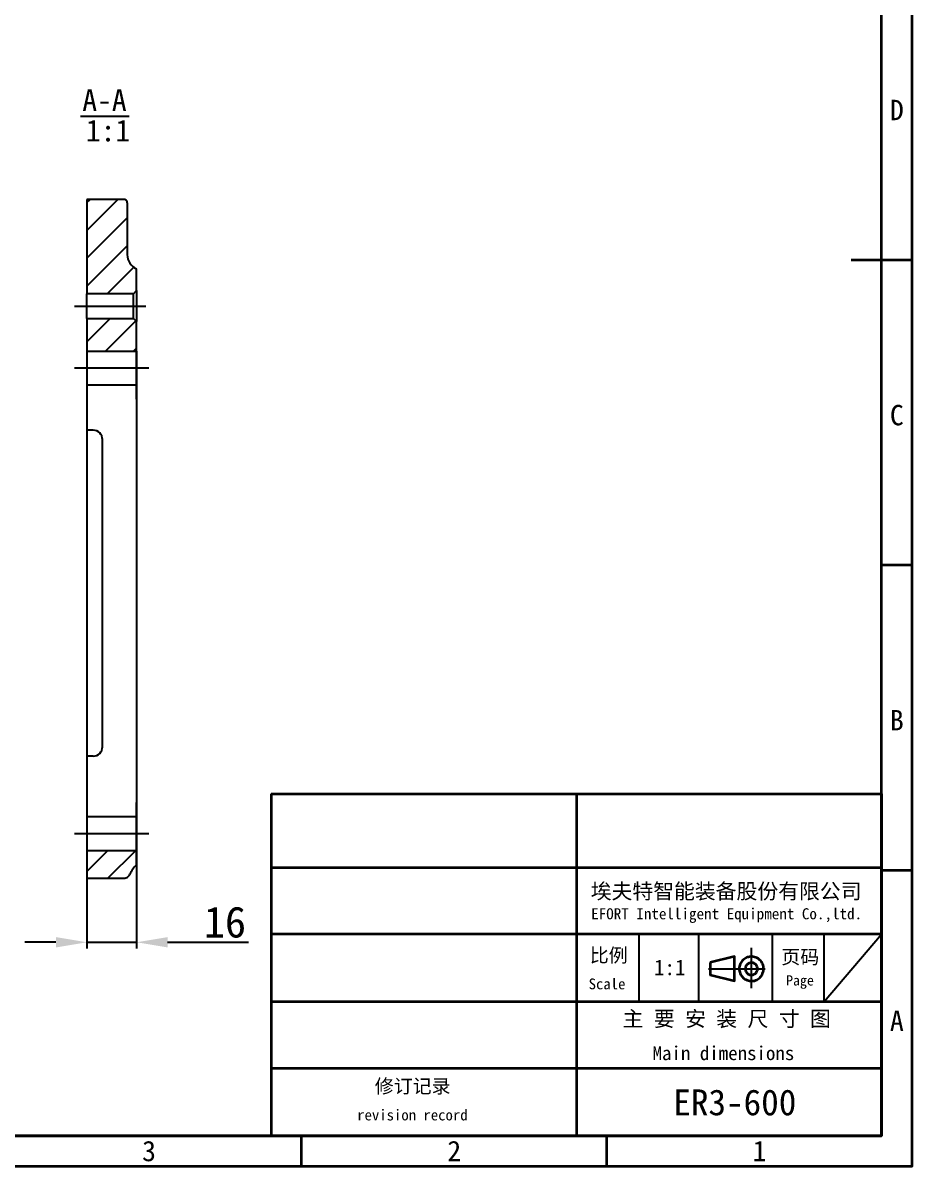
# Model space of a CAD drawing. Header units: inches. Extents: x 205 to 4949, y 179 to 2281.
# Drawn here: x 4662.1 to 4948.8, y 923.1 to 1291.5 of the extents above; entities that cross this region are included whole.
import ezdxf

# ---------------------------------------------------------------- set-up
doc = ezdxf.new("R2010")
doc.units = ezdxf.units.IN
doc.header["$MEASUREMENT"] = 0
doc.layers.add('PDF_Geomertry', color=7, linetype='Continuous')
doc.layers.add('PDF_Text', color=7, linetype='Continuous')
doc.styles.add('SLDTEXTSTYLE0', font='HYSWLONGFANGSONG.TTF')
doc.styles.get("Standard").update_dxf_attribs({"font": ''})
doc.styles.add('宋体', font='')
doc.styles.get('Standard').set_extended_font_data('SimSun')
doc.styles.get('宋体').set_extended_font_data('SimSun')
doc.dimstyles.new('ISO-25', dxfattribs={"dimtxt": 2.5, "dimasz": 2.5, "dimexe": 1.25, "dimexo": 0.625, "dimtad": 1, "dimtxsty": 'Standard', "dimcen": 2.5, "dimadec": 0, "dimazin": 0, "dimtfac": 1, "dimtmove": 0, "dimatfit": 3, "dimfxl": 1, "dimarcsym": 0})
pattern_1 = [(45, (4272.553, 275.6115), (-4.490117, 4.490117), [])]

# ---------------------------------------------------------------- blocks, each defined once
blk = doc.blocks.new('*D58')
at = {"color": 0, "lineweight": -2}
for p, q in [((4780.84, 1356.91), (4780.84, 1322.94)), ((4706.84, 1345.41), (4706.84, 1322.94)), ((4770.84, 1324.94), (4716.84, 1324.94))]:
    blk.add_line(p, q, dxfattribs=at)
at = {"color": 0}
for points in [[(4716.84, 1326.61), (4716.84, 1323.28), (4706.84, 1324.94)], [(4770.84, 1323.28), (4770.84, 1326.61), (4780.84, 1324.94)]]:
    blk.add_solid(points, dxfattribs=at)
at = {"layer": 'Defpoints', "color": 0}
for p in [(4780.84, 1356.91), (4706.84, 1345.41), (4706.84, 1324.94)]:
    blk.add_point(p, dxfattribs=at)
at = {"color": 0, "insert": (4751, 1336.47), "char_height": 40, "attachment_point": 2}
blk.add_mtext('{\\fSimSun|b1|i0|c134|p2;\\H0.25x;74}', dxfattribs=at)
blk = doc.blocks.new('*D59')
at = {"color": 0, "lineweight": -2}
for p, q in [((4785.34, 1360.95), (4785.34, 1322.94)), ((4780.84, 1351.95), (4780.84, 1322.94)), ((4770.84, 1324.94), (4760.84, 1324.94)), ((4785.34, 1324.94), (4780.84, 1324.94)), ((4795.34, 1324.94), (4828.45, 1324.94))]:
    blk.add_line(p, q, dxfattribs=at)
at = {"color": 0}
for points in [[(4770.84, 1323.28), (4770.84, 1326.61), (4780.84, 1324.94)], [(4795.34, 1326.61), (4795.34, 1323.28), (4785.34, 1324.94)]]:
    blk.add_solid(points, dxfattribs=at)
at = {"layer": 'Defpoints', "color": 0}
for p in [(4785.34, 1360.95), (4780.84, 1351.95), (4780.84, 1324.94)]:
    blk.add_point(p, dxfattribs=at)
at = {"color": 0, "insert": (4816.9, 1336.47), "char_height": 40, "attachment_point": 2}
blk.add_mtext('{\\fSimSun|b1|i0|c134|p2;\\H0.25x;4.5}', dxfattribs=at)
blk = doc.blocks.new('*D71')
at = {"color": 0, "lineweight": -2}
for p, q in [((4698.78, 1185.76), (4698.78, 993.26)), ((4682.78, 1160.26), (4682.78, 993.26)), ((4672.78, 995.26), (4662.78, 995.26)), ((4682.78, 995.26), (4698.78, 995.26)), ((4708.78, 995.26), (4734.8, 995.26))]:
    blk.add_line(p, q, dxfattribs=at)
at = {"color": 0}
for points in [[(4672.78, 993.6), (4672.78, 996.93), (4682.78, 995.26)], [(4708.78, 996.93), (4708.78, 993.6), (4698.78, 995.26)]]:
    blk.add_solid(points, dxfattribs=at)
at = {"layer": 'Defpoints', "color": 0}
for p in [(4698.78, 1185.76), (4682.78, 1160.26), (4698.78, 995.26)]:
    blk.add_point(p, dxfattribs=at)
at = {"color": 0, "insert": (4727.26, 1006.79), "char_height": 40, "attachment_point": 2}
blk.add_mtext('{\\fSimSun|b1|i0|c134|p2;\\H0.25x;16}', dxfattribs=at)

msp = doc.modelspace()

# ---------------------------------------------------------------- hatches: boundary and pattern name
h = msp.add_hatch()
h.set_pattern_fill('ANSI31', color=256, scale=1.999995, style=0)
h.set_pattern_definition(pattern_1)
edge = h.paths.add_edge_path(flags=0)
edge.add_line((4695.7752, 1216.844), (4695.7752, 1233.5916))
edge.add_spline(control_points=[(4695.7752, 1233.5916), (4695.7752, 1233.7059), (4695.7565, 1233.8216), (4695.7203, 1233.9299), (4695.6824, 1234.0435), (4695.6242, 1234.1521), (4695.55, 1234.2461), (4695.4776, 1234.3379), (4695.3879, 1234.4183), (4695.2884, 1234.4798), (4695.1923, 1234.5392), (4695.0842, 1234.5826), (4694.9735, 1234.6057), (4694.9084, 1234.6193), (4694.8416, 1234.6263), (4694.7752, 1234.6263)], knot_values=[0.00137283, 0.00137283, 0.00137283, 0.00137283, 0.00171572, 0.00171572, 0.00171572, 0.00207517, 0.00207517, 0.00207517, 0.0024263, 0.0024263, 0.0024263, 0.00276568, 0.00276568, 0.00276568, 0.00296459, 0.00296459, 0.00296459, 0.00296459], weights=[1, 1, 1, 1, 1, 1, 1, 1, 1, 1, 1, 1, 1, 1, 1, 1], degree=3, periodic=0)
edge.add_line((4694.7752, 1234.6263), (4682.7752, 1234.6263))
edge.add_line((4682.7752, 1234.6263), (4682.7752, 1204.2614))
edge.add_line((4682.7752, 1204.2614), (4697.7752, 1204.2614))
edge.add_line((4697.7752, 1204.2614), (4698.7752, 1205.2614))
edge.add_line((4698.7752, 1205.2614), (4698.7752, 1212.2614))
edge.add_arc((4700.7751, 1216.844), 5, 180, 246.421822, ccw=False)
h = msp.add_hatch()
h.set_pattern_fill('ANSI31', color=256, scale=1.999995, style=0)
h.set_pattern_definition(pattern_1)
h.paths.add_polyline_path([(4682.7752, 1196.2614), (4682.7752, 1185.7615), (4698.7752, 1185.7615), (4698.7752, 1195.2614), (4697.7752, 1196.2614)], flags=0)
h = msp.add_hatch()
h.set_pattern_fill('ANSI31', color=256, scale=1.999995, style=0)
h.set_pattern_definition(pattern_1)
edge = h.paths.add_edge_path(flags=0)
edge.add_arc((4705.7751, 1013.1205), 10, 134.427004, 156.162065, ccw=False)
edge.add_line((4698.7752, 1020.2619), (4698.7752, 1024.7619))
edge.add_line((4698.7752, 1024.7619), (4682.7752, 1024.7619))
edge.add_line((4682.7752, 1024.7619), (4682.7752, 1015.897))
edge.add_line((4682.7752, 1015.897), (4694.7351, 1015.897))
edge.add_spline(control_points=[(4694.7351, 1015.897), (4694.9607, 1015.897), (4695.1893, 1015.937), (4695.4018, 1016.0123), (4695.6142, 1016.0876), (4695.8163, 1016.2001), (4695.9931, 1016.3397), (4696.1749, 1016.4832), (4696.3347, 1016.6592), (4696.4611, 1016.8534), (4696.5249, 1016.9514), (4696.581, 1017.055), (4696.6282, 1017.162)], knot_values=[0, 0, 0, 0, 0.00067661, 0.00067661, 0.00067661, 0.00135196, 0.00135196, 0.00135196, 0.00204637, 0.00204637, 0.00204637, 0.00239367, 0.00239367, 0.00239367, 0.00239367], weights=[1, 1, 1, 1, 1, 1, 1, 1, 1, 1, 1, 1, 1], degree=3, periodic=0)

# ---------------------------------------------------------------- linework, layer by layer
for p, q in [((4680.7513, 1261.5176), (4696.4307, 1261.5176)), ((4694.7752, 1234.6263), (4682.7752, 1234.6263)), ((4682.7752, 1234.6263), (4682.7752, 1204.2614)), ((4695.7752, 1233.5916), (4695.7752, 1216.844)), ((4698.7752, 1205.2614), (4698.7752, 1212.2614)), ((4697.7752, 1204.2614), (4698.7752, 1205.2614)), ((4698.7752, 1205.2614), (4698.7752, 1195.2614)), ((4697.7752, 1204.2614), (4682.7752, 1204.2614)), ((4682.7752, 1196.2614), (4682.7752, 1204.2614)), ((4697.7752, 1196.2614), (4697.7752, 1204.2614)), ((4678.7752, 1200.2614), (4701.7751, 1200.2614)), ((4682.7752, 1196.2614), (4697.7752, 1196.2614)), ((4682.7752, 1196.2614), (4682.7752, 1185.7615)), ((4698.7752, 1195.2614), (4697.7752, 1196.2614)), ((4698.7752, 1185.7615), (4698.7752, 1195.2614)), ((4682.7752, 1185.7615), (4698.7752, 1185.7615)), ((4682.7752, 1185.7615), (4682.7752, 1174.7615)), ((4698.7752, 1174.7615), (4698.7752, 1185.7615)), ((4702.7751, 1180.2615), (4678.7752, 1180.2615)), ((4682.7752, 1174.7615), (4682.7752, 1160.2615)), ((4698.7752, 1174.7615), (4682.7752, 1174.7615)), ((4698.7752, 1170.2615), (4698.7752, 1174.7615)), ((4684.7752, 1160.2615), (4682.7752, 1160.2615)), ((4687.7752, 1058.2618), (4687.7752, 1157.2615)), ((4682.7752, 1055.2618), (4682.7752, 1035.7618)), ((4684.7752, 1055.2618), (4682.7752, 1055.2618)), ((4698.7752, 1035.7618), (4698.7752, 1040.2618)), ((4682.7752, 1035.7618), (4698.7752, 1035.7618)), ((4682.7752, 1035.7618), (4682.7752, 1024.7619)), ((4698.7752, 1024.7619), (4698.7752, 1035.7618)), ((4702.7751, 1030.2619), (4678.7752, 1030.2619)), ((4698.7752, 1024.7619), (4682.7752, 1024.7619)), ((4682.7752, 1024.7619), (4682.7752, 1015.897)), ((4698.7752, 1020.2619), (4698.7752, 1024.7619)), ((4682.7752, 1015.897), (4694.7351, 1015.897))]:
    msp.add_line(p, q)
for centre, radius, start, end in [((4700.7751, 1216.844), 5, 180, 246.421822), ((4684.7752, 1157.2615), 3, 0, 90), ((4684.7752, 1058.2618), 3, 270, 0), ((4705.7751, 1013.1205), 10, 134.427004, 156.162065)]:
    msp.add_arc(centre, radius, start, end)
for points in [[(4695.7752, 1233.5916), (4695.7752, 1233.7258), (4695.7502, 1233.858), (4695.6525, 1234.1064), (4695.5799, 1234.2209), (4695.3967, 1234.4136), (4695.2851, 1234.4922), (4695.0419, 1234.5981), (4694.9079, 1234.6263), (4694.7752, 1234.6263)], [(4694.7351, 1015.897), (4694.9376, 1015.897), (4695.1347, 1015.9276), (4695.5189, 1016.0472), (4695.7007, 1016.1352), (4696.0329, 1016.3595), (4696.1834, 1016.4964), (4696.4389, 1016.8036), (4696.5465, 1016.977), (4696.6282, 1017.162)]]:
    msp.add_open_spline(points, degree=3, knots=[0, 0, 0, 0, 0.25, 0.25, 0.5, 0.5, 0.75, 0.75, 1, 1, 1, 1])
at = {"layer": 'PDF_Geomertry', "lineweight": 35}
for points in [[(4122.4057, 923.1246), (4948.7598, 923.1246), (4948.7598, 1215.1073), (4948.7598, 1507.09), (4122.4057, 1507.09)], [(4938.9033, 932.906), (4938.9033, 1043.0672)], [(4883.6115, 988.6998), (4883.6115, 984.7457), (4891.4551, 982.8032), (4891.4551, 990.6422)], [(4584.7614, 932.906), (4938.9033, 932.906)], [(4835.5483, 932.906), (4835.5483, 932.8366)]]:
    msp.add_lwpolyline(points, close=True, dxfattribs=at)
for points in [[(4133.583, 932.906), (4938.9033, 932.906), (4938.9033, 1497.3086), (4133.583, 1497.3086), (4133.583, 932.906)], [(4948.7598, 1215.1073), (4929.1161, 1215.1073)], [(4948.7598, 1116.8086), (4938.9033, 1116.8086)], [(4742.1886, 1043.0672), (4742.1886, 987.9865), (4742.1886, 932.9753)], [(4742.1886, 1043.0672), (4938.9033, 1043.0672)], [(4840.5459, 1043.0672), (4840.5459, 932.9753)], [(4938.9033, 932.906), (4938.9033, 1043.0672)], [(4938.9033, 932.906), (4938.9033, 1043.0672)], [(4938.9033, 932.9753), (4938.9033, 1043.0672)], [(4742.1886, 1019.4116), (4938.9033, 1019.4116)], [(4948.7598, 1018.4405), (4938.9033, 1018.4405)], [(4938.9033, 997.8372), (4742.1886, 997.8372)], [(4900.7563, 987.8673), (4900.6175, 988.2142), (4900.4093, 988.5611), (4900.201, 988.9079), (4899.9928, 989.2548), (4899.7151, 989.5322), (4899.3681, 989.8097), (4899.0904, 990.0179), (4898.7433, 990.226), (4898.3269, 990.3647), (4897.9798, 990.5035), (4897.5633, 990.5728), (4897.2163, 990.6422), (4896.7998, 990.6422), (4896.3833, 990.5728), (4896.0363, 990.5035), (4895.6198, 990.4341), (4895.2727, 990.226), (4894.9257, 990.0872), (4894.5786, 989.8097), (4894.3009, 989.6016), (4894.0233, 989.3241), (4893.7457, 988.9773), (4893.5374, 988.6305), (4893.3292, 988.2836), (4893.1904, 987.9367), (4893.1209, 987.5205), (4893.0516, 987.1043), (4893.0516, 986.7574), (4893.0516, 986.3412), (4893.1209, 985.925), (4893.1904, 985.5781), (4893.3292, 985.1619), (4893.5374, 984.815), (4893.7457, 984.4682), (4893.9539, 984.1907), (4894.2316, 983.9132), (4894.5092, 983.6357), (4894.8562, 983.3582), (4895.2033, 983.2195), (4895.5504, 983.0114), (4895.9669, 982.942), (4896.3139, 982.8033), (4896.7304, 982.8033), (4897.1469, 982.8033), (4897.5633, 982.8033), (4897.9104, 982.8726), (4898.3269, 983.0114), (4898.6739, 983.1501), (4899.021, 983.3582), (4899.3681, 983.5664), (4899.6457, 983.8439), (4899.9233, 984.1213), (4900.201, 984.4682), (4900.4093, 984.7457), (4900.5481, 985.1619), (4900.6869, 985.5088), (4900.8257, 985.925), (4900.8951, 986.2718), (4900.8951, 986.6881), (4900.8951, 987.1043), (4900.8257, 987.4511), (4900.7563, 987.8673)], [(4898.8128, 987.3124), (4898.7433, 987.5205), (4898.6045, 987.798), (4898.4657, 988.0061), (4898.2575, 988.2142), (4897.9798, 988.353), (4897.7716, 988.4917), (4897.4939, 988.6305), (4897.2163, 988.6305), (4896.9386, 988.6998), (4896.661, 988.6305), (4896.3833, 988.5611), (4896.1057, 988.4917), (4895.8974, 988.353), (4895.6892, 988.2142), (4895.481, 988.0061), (4895.2727, 987.7286), (4895.1339, 987.5205), (4895.0645, 987.243), (4894.9951, 986.9656), (4894.9951, 986.6881), (4894.9951, 986.4106), (4895.0645, 986.1331), (4895.2033, 985.8556), (4895.3421, 985.6475), (4895.481, 985.4394), (4895.6892, 985.2313), (4895.8974, 985.0231), (4896.1751, 984.8844), (4896.4527, 984.815), (4896.7304, 984.7457), (4897.008, 984.7457), (4897.2857, 984.7457), (4897.5633, 984.815), (4897.7716, 984.9538), (4898.0492, 985.0925), (4898.2575, 985.2313), (4898.4657, 985.4394), (4898.6045, 985.6475), (4898.7433, 985.925), (4898.8822, 986.2024), (4898.8822, 986.4799), (4898.9516, 986.7574), (4898.8822, 987.0349), (4898.8128, 987.3124)], [(4742.1886, 976.1935), (4938.9033, 976.1935)], [(4938.9033, 954.5497), (4742.1886, 954.5497)], [(4584.7614, 932.906), (4938.9033, 932.906)], [(4584.7614, 932.906), (4938.9033, 932.906)], [(4584.7614, 932.906), (4938.9033, 932.906)], [(4684.6458, 932.9753), (4684.6458, 932.9753)], [(4684.6458, 932.906), (4684.6458, 932.906)], [(4684.6458, 932.906), (4684.6458, 932.906)], [(4684.6458, 932.906), (4684.6458, 932.906)], [(4684.6458, 932.906), (4684.6458, 932.906)], [(4708.3154, 932.9753), (4708.3154, 932.9753)], [(4708.3154, 932.906), (4708.3154, 932.906)], [(4708.3154, 932.906), (4708.3154, 932.906)], [(4708.3154, 932.906), (4708.3154, 932.906)], [(4708.3154, 932.906), (4708.3154, 932.906)], [(4751.9758, 923.1246), (4751.9758, 932.906)], [(4835.5483, 932.9753), (4835.5483, 932.906)], [(4835.5483, 932.906), (4835.5483, 932.8366)], [(4835.5483, 932.906), (4835.5483, 932.8366)], [(4837.9777, 932.906), (4837.9777, 932.906)], [(4850.4026, 923.1246), (4850.4026, 932.906)]]:
    msp.add_lwpolyline(points, dxfattribs=at)
at = {"layer": 'PDF_Geomertry', "lineweight": 25}
for points in [[(4896.9961, 980.5007), (4896.9961, 986.7455), (4896.9961, 993.4273)], [(4883.0823, 986.7455), (4901.4058, 986.7455)]]:
    msp.add_lwpolyline(points, dxfattribs=at)
at = {"layer": 'PDF_Text'}
for p, q in [((4860.682, 997.8372), (4860.682, 976.1935)), ((4880.0054, 976.1935), (4880.0054, 997.8372)), ((4883.2054, 997.8372), (4905.2365, 997.8372)), ((4903.6926, 997.8372), (4903.6926, 976.1935)), ((4920.3701, 976.1935), (4920.3701, 997.8372)), ((4920.3701, 976.1935), (4938.9033, 997.8372)), ((4863.5128, 976.1935), (4883.2054, 976.1935)), ((4905.2365, 976.1935), (4921.8521, 976.1935))]:
    msp.add_line(p, q, dxfattribs=at)

# ---------------------------------------------------------------- texts
at = {"char_height": 6.999982, "attachment_point": 1, "style": 'SLDTEXTSTYLE0'}
for s, insert in [('{\\fSimSun|b1|i0|c134|p2;A-A}', (4681.2843, 1270.1558)), ('{\\fSimSun|b1|i0|c134|p2;1:1}', (4682.4285, 1260.3394))]:
    msp.add_mtext(s, dxfattribs=dict(at, insert=insert))
at = {"layer": 'PDF_Text', "attachment_point": 7, "style": '宋体'}
for s, insert, char_height in [('D', (4941.5932, 1260.1819), 6.5727), ('C', (4941.5932, 1161.751), 6.5727), ('B', (4941.5932, 1063.5429), 6.5727), ('埃夫特智能装备股份有限公司', (4845.1415, 1008.6921), 4.923692), ('EFORT Intelligent Equipment Co.,ltd.', (4845.3015, 1001.492), 3.565688), ('比例', (4844.8479, 988.3444), 4.47802), ('页码', (4906.6057, 987.7821), 4.47802), ('1:1', (4865.5415, 984.5786), 4.98248), ('Scale', (4844.4837, 980.0421), 3.48774), ('Page', (4908.135, 980.2606), 3.28637), ('主 {\\fSimSun|b0|i0|c134|p2;要} 安 装 尺 寸 图', (4855.431, 967.5804), 4.925), ('A', (4941.5932, 966.697), 6.5727), ('修订记录', (4775.5462, 946.165), 4.47802), ('ER3-600', (4871.7598, 939.3703), 8.3333), ('revision record', (4769.8846, 937.7956), 3.487737), ('3', (4700.5567, 924.6063), 6.5727), ('2', (4798.9349, 924.7221), 6.5727), ('1', (4897.3221, 924.7221), 6.5727)]:
    msp.add_mtext(s, dxfattribs=dict(at, insert=insert, char_height=char_height))
at = {"layer": 'PDF_Text', "lineweight": 0, "insert": (4865.0857, 961.7679), "char_height": 4.478021, "attachment_point": 1, "style": '宋体'}
msp.add_mtext('Main dimensions', dxfattribs=at)

# ---------------------------------------------------------------- dimensions: what is measured, and where the dimension line sits
for base, p1, p2, text, picture, middle in [((4780.8444, 1324.9427), (4785.3444, 1360.9494), (4780.8444, 1351.9495), '{\\fSimSun|b1|i0|c134|p2;\\H0.25x;4.5}', '*D59', (4816.8958, 1324.9427)), ((4706.8446, 1324.9427), (4780.8444, 1356.9144), (4706.8446, 1345.4144), '{\\fSimSun|b1|i0|c134|p2;\\H0.25x;74}', '*D58', (4751.0042, 1324.9427)), ((4698.7752, 995.2619), (4682.7752, 1160.2615), (4698.7752, 1185.7615), '{\\fSimSun|b1|i0|c134|p2;\\H0.25x;16}', '*D71', (4727.2605, 995.2619))]:
    dim = msp.add_linear_dim(base=base, p1=p1, p2=p2, text=text, dimstyle='ISO-25', override={"dimtxt": 40, "dimasz": 10, "dimexe": 2, "dimexo": 0, "dimgap": 1.524, "dimlfac": 5, "dimzin": 0, "dimtxsty": 'Standard', "dimadec": 2, "dimtdec": 3, "dimtix": 1, "dimatfit": 0, "dimtzin": 0})
    dim.commit()
    dim.dimension.update_dxf_attribs({"geometry": picture, "text_midpoint": middle, "dimtype": 160})

doc.saveas('drawing.dxf')
